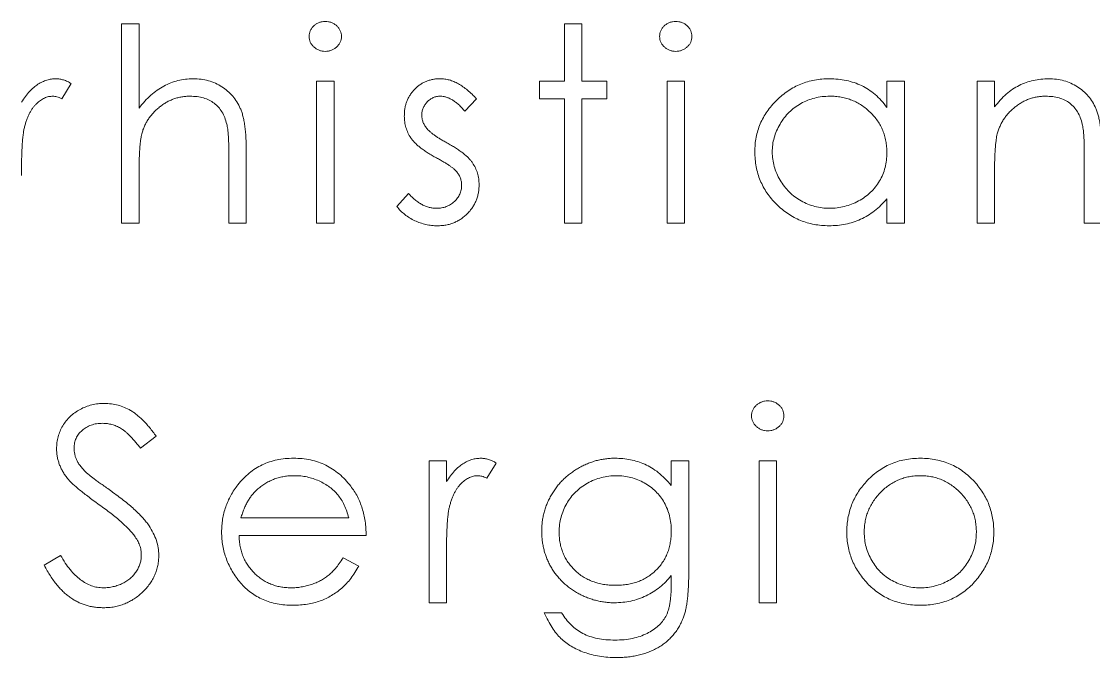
# Model space of a CAD drawing. Header units: millimetres. Extents: x 0 to 300, y 0 to 315.
# Drawn here: x 14.13 to 33.43, y 123.2 to 134.66 of the extents above; entities that cross this region are included whole.
import ezdxf

# ---------------------------------------------------------------- set-up
doc = ezdxf.new("R2010")
doc.units = ezdxf.units.MM

msp = doc.modelspace()

# ---------------------------------------------------------------- linework, layer by layer
at = {"color": 18, "linetype": 'Continuous', "lineweight": 15, "true_color": 0x000000}
for p, q in [((15.938, 134.613), (16.252, 134.613)), ((15.938, 131.023), (15.938, 134.613)), ((16.252, 134.613), (16.252, 133.098)), ((23.907, 134.613), (24.221, 134.613)), ((23.907, 133.581), (23.907, 134.613)), ((24.221, 134.613), (24.221, 133.581)), ((19.447, 133.581), (19.761, 133.581)), ((19.447, 131.023), (19.447, 133.581)), ((19.761, 133.581), (19.761, 131.023)), ((23.458, 133.267), (23.458, 133.581)), ((23.458, 133.581), (23.907, 133.581)), ((24.221, 133.581), (24.67, 133.581)), ((24.67, 133.581), (24.67, 133.267)), ((25.756, 133.581), (26.07, 133.581)), ((25.756, 131.023), (25.756, 133.581)), ((26.07, 133.581), (26.07, 131.023)), ((29.713, 133.581), (30.028, 133.581)), ((29.713, 133.108), (29.713, 133.581)), ((30.028, 133.581), (30.028, 131.023)), ((31.338, 133.581), (31.652, 133.581)), ((31.338, 131.023), (31.338, 133.581)), ((31.652, 133.581), (31.652, 133.12)), ((15.031, 133.538), (14.859, 133.266)), ((22.328, 133.262), (22.114, 133.043)), ((23.907, 133.267), (23.458, 133.267)), ((23.907, 131.023), (23.907, 133.267)), ((24.221, 133.267), (24.221, 131.023)), ((24.67, 133.267), (24.221, 133.267)), ((17.867, 131.023), (17.867, 132.226)), ((18.181, 132.329), (18.181, 131.023)), ((33.267, 131.023), (33.267, 132.226)), ((16.252, 131.948), (16.252, 131.023)), ((31.652, 131.948), (31.652, 131.023)), ((20.892, 131.325), (21.1, 131.562)), ((29.713, 131.023), (29.713, 131.466)), ((16.252, 131.023), (15.938, 131.023)), ((18.181, 131.023), (17.867, 131.023)), ((19.761, 131.023), (19.447, 131.023)), ((24.221, 131.023), (23.907, 131.023)), ((26.07, 131.023), (25.756, 131.023)), ((30.028, 131.023), (29.713, 131.023)), ((31.652, 131.023), (31.338, 131.023)), ((33.581, 131.023), (33.267, 131.023)), ((16.562, 127.187), (16.278, 126.972)), ((21.471, 126.748), (21.785, 126.748)), ((21.471, 124.19), (21.471, 126.748)), ((21.785, 126.748), (21.785, 126.371)), ((22.682, 126.705), (22.51, 126.433)), ((25.832, 126.748), (26.146, 126.748)), ((25.832, 126.3), (25.832, 126.748)), ((26.146, 126.748), (26.146, 124.718)), ((27.412, 126.748), (27.726, 126.748)), ((27.412, 124.19), (27.412, 126.748)), ((27.726, 126.748), (27.726, 124.19)), ((18.084, 125.716), (20.026, 125.716)), ((20.34, 125.401), (18.051, 125.401)), ((14.542, 124.865), (14.838, 125.043)), ((19.926, 124.998), (20.205, 124.851)), ((21.785, 125.05), (21.785, 124.19)), ((25.832, 124.548), (25.832, 124.68)), ((21.785, 124.19), (21.471, 124.19)), ((27.726, 124.19), (27.412, 124.19)), ((23.544, 124.01), (23.858, 124.01))]:
    msp.add_line(p, q, dxfattribs=at)
for points, knots in [([(19.312, 134.387), (19.313, 134.405), (19.315, 134.441), (19.332, 134.492), (19.359, 134.539), (19.397, 134.58), (19.441, 134.614), (19.491, 134.64), (19.546, 134.655), (19.583, 134.657), (19.602, 134.658)], [0, 0, 0, 0, 0.1232899, 0.2421491, 0.3634375, 0.4897454, 0.6181148, 0.7448938, 0.8689323, 1, 1, 1, 1]), ([(19.602, 134.658), (19.622, 134.657), (19.66, 134.655), (19.715, 134.64), (19.766, 134.614), (19.81, 134.58), (19.848, 134.539), (19.875, 134.492), (19.892, 134.441), (19.894, 134.405), (19.896, 134.387)], [0, 0, 0, 0, 0.131899, 0.258284, 0.384341, 0.51198, 0.638632, 0.75923, 0.877412, 1, 1, 1, 1]), ([(25.621, 134.387), (25.622, 134.405), (25.624, 134.441), (25.641, 134.492), (25.668, 134.539), (25.706, 134.58), (25.75, 134.614), (25.8, 134.64), (25.855, 134.655), (25.892, 134.657), (25.911, 134.658)], [0, 0, 0, 0, 0.1232899, 0.2421491, 0.3634375, 0.4897454, 0.6181148, 0.7448938, 0.8689323, 1, 1, 1, 1]), ([(25.911, 134.658), (25.931, 134.657), (25.969, 134.655), (26.024, 134.64), (26.075, 134.614), (26.119, 134.58), (26.157, 134.539), (26.184, 134.492), (26.201, 134.441), (26.203, 134.405), (26.204, 134.387)], [0, 0, 0, 0, 0.131899, 0.258284, 0.384341, 0.51198, 0.638632, 0.75923, 0.877412, 1, 1, 1, 1]), ([(19.602, 134.119), (19.583, 134.12), (19.546, 134.122), (19.491, 134.138), (19.441, 134.163), (19.397, 134.197), (19.36, 134.238), (19.332, 134.284), (19.315, 134.335), (19.313, 134.37), (19.312, 134.387)], [0, 0, 0, 0, 0.131867, 0.256661, 0.384213, 0.513365, 0.640443, 0.761085, 0.879146, 1, 1, 1, 1]), ([(19.896, 134.387), (19.894, 134.37), (19.892, 134.335), (19.875, 134.285), (19.848, 134.238), (19.81, 134.197), (19.766, 134.163), (19.715, 134.137), (19.66, 134.122), (19.622, 134.12), (19.602, 134.119)], [0, 0, 0, 0, 0.120162, 0.237546, 0.357497, 0.484917, 0.613329, 0.74015, 0.867301, 1, 1, 1, 1]), ([(25.911, 134.119), (25.892, 134.12), (25.855, 134.122), (25.8, 134.138), (25.75, 134.163), (25.706, 134.197), (25.669, 134.238), (25.641, 134.284), (25.624, 134.335), (25.622, 134.37), (25.621, 134.387)], [0, 0, 0, 0, 0.131867, 0.256661, 0.384213, 0.513365, 0.640443, 0.761085, 0.879146, 1, 1, 1, 1]), ([(26.204, 134.387), (26.203, 134.37), (26.201, 134.335), (26.184, 134.285), (26.157, 134.238), (26.119, 134.197), (26.075, 134.163), (26.024, 134.137), (25.969, 134.122), (25.931, 134.12), (25.911, 134.119)], [0, 0, 0, 0, 0.120162, 0.237546, 0.357497, 0.484917, 0.613329, 0.74015, 0.867301, 1, 1, 1, 1]), ([(14.134, 133.204), (14.157, 133.24), (14.202, 133.307), (14.275, 133.395), (14.351, 133.469), (14.428, 133.527), (14.509, 133.571), (14.59, 133.603), (14.674, 133.622), (14.73, 133.625), (14.758, 133.626)], [0, 0, 0, 0, 0.160059, 0.306112, 0.438367, 0.560541, 0.675317, 0.786114, 0.892842, 1, 1, 1, 1]), ([(14.758, 133.626), (14.78, 133.625), (14.825, 133.622), (14.893, 133.605), (14.963, 133.578), (15.008, 133.552), (15.031, 133.538)], [0, 0, 0, 0, 0.225278, 0.463523, 0.720324, 1, 1, 1, 1]), ([(16.252, 133.098), (16.286, 133.14), (16.351, 133.222), (16.462, 133.329), (16.575, 133.422), (16.696, 133.496), (16.821, 133.554), (16.951, 133.596), (17.086, 133.621), (17.178, 133.624), (17.225, 133.626)], [0, 0, 0, 0, 0.140724, 0.273996, 0.400684, 0.522555, 0.641534, 0.759969, 0.878405, 1, 1, 1, 1]), ([(17.225, 133.626), (17.272, 133.624), (17.365, 133.621), (17.5, 133.594), (17.626, 133.548), (17.743, 133.484), (17.847, 133.406), (17.94, 133.315), (18.016, 133.21), (18.068, 133.112), (18.101, 133.026), (18.122, 132.952), (18.141, 132.869), (18.156, 132.778), (18.167, 132.678), (18.175, 132.569), (18.181, 132.452), (18.181, 132.371), (18.181, 132.329)], [0, 0, 0, 0, 0.077229, 0.151155, 0.223454, 0.295497, 0.36692, 0.436794, 0.506696, 0.577864, 0.615912, 0.658048, 0.703776, 0.75408, 0.808979, 0.867913, 0.931702, 1, 1, 1, 1]), ([(21.026, 132.955), (21.027, 132.979), (21.028, 133.025), (21.036, 133.093), (21.051, 133.157), (21.07, 133.219), (21.097, 133.278), (21.129, 133.334), (21.166, 133.386), (21.209, 133.435), (21.256, 133.48), (21.307, 133.519), (21.36, 133.552), (21.417, 133.579), (21.476, 133.6), (21.539, 133.615), (21.605, 133.625), (21.65, 133.625), (21.673, 133.626)], [0, 0, 0, 0, 0.067978, 0.133044, 0.196507, 0.258613, 0.319728, 0.380873, 0.442636, 0.505079, 0.567881, 0.628814, 0.68891, 0.748765, 0.809386, 0.870884, 0.934037, 1, 1, 1, 1]), ([(21.673, 133.626), (21.7, 133.625), (21.755, 133.623), (21.837, 133.605), (21.919, 133.576), (22.002, 133.535), (22.084, 133.483), (22.166, 133.42), (22.249, 133.347), (22.301, 133.291), (22.328, 133.262)], [0, 0, 0, 0, 0.105714, 0.213412, 0.326127, 0.444452, 0.569061, 0.702712, 0.846318, 1, 1, 1, 1]), ([(27.335, 132.309), (27.337, 132.354), (27.339, 132.442), (27.357, 132.571), (27.388, 132.695), (27.432, 132.815), (27.488, 132.929), (27.556, 133.038), (27.636, 133.143), (27.728, 133.241), (27.828, 133.331), (27.935, 133.409), (28.046, 133.477), (28.163, 133.531), (28.285, 133.574), (28.412, 133.604), (28.544, 133.622), (28.633, 133.625), (28.679, 133.626)], [0, 0, 0, 0, 0.0637745, 0.1260788, 0.1869041, 0.2475739, 0.3080034, 0.3691319, 0.4320332, 0.4967908, 0.5616108, 0.6249139, 0.6867263, 0.7480788, 0.8095823, 0.8716307, 0.9348858, 1, 1, 1, 1]), ([(28.679, 133.626), (28.731, 133.624), (28.833, 133.622), (28.983, 133.598), (29.125, 133.558), (29.259, 133.505), (29.386, 133.433), (29.505, 133.343), (29.616, 133.234), (29.68, 133.151), (29.713, 133.108)], [0, 0, 0, 0, 0.1298621, 0.2546535, 0.3760146, 0.4952553, 0.6147977, 0.7381056, 0.8651963, 1, 1, 1, 1]), ([(31.652, 133.12), (31.685, 133.161), (31.751, 133.243), (31.859, 133.349), (31.973, 133.437), (32.093, 133.507), (32.219, 133.56), (32.35, 133.598), (32.486, 133.621), (32.578, 133.624), (32.625, 133.626)], [0, 0, 0, 0, 0.140976, 0.273569, 0.398988, 0.51993, 0.63811, 0.756589, 0.87686, 1, 1, 1, 1]), ([(32.625, 133.626), (32.672, 133.624), (32.765, 133.621), (32.9, 133.594), (33.026, 133.548), (33.143, 133.484), (33.248, 133.406), (33.34, 133.314), (33.416, 133.209), (33.468, 133.111), (33.501, 133.024), (33.522, 132.95), (33.541, 132.867), (33.556, 132.776), (33.567, 132.677), (33.575, 132.568), (33.581, 132.452), (33.581, 132.371), (33.581, 132.329)], [0, 0, 0, 0, 0.07724, 0.151178, 0.223488, 0.295543, 0.366976, 0.437131, 0.507044, 0.57856, 0.616614, 0.658756, 0.704491, 0.754803, 0.809332, 0.868274, 0.932073, 1, 1, 1, 1]), ([(14.698, 133.312), (14.673, 133.31), (14.622, 133.307), (14.546, 133.28), (14.473, 133.236), (14.415, 133.188), (14.37, 133.141), (14.338, 133.101), (14.308, 133.055), (14.28, 133.005), (14.254, 132.951), (14.23, 132.891), (14.209, 132.828), (14.196, 132.783), (14.19, 132.761)], [0, 0, 0, 0, 0.0938065, 0.1913381, 0.2951906, 0.4103123, 0.4719303, 0.5364252, 0.6031187, 0.6741177, 0.749332, 0.8282834, 0.9120398, 1, 1, 1, 1]), ([(14.859, 133.266), (14.844, 133.273), (14.815, 133.286), (14.773, 133.301), (14.735, 133.31), (14.71, 133.311), (14.698, 133.312)], [0, 0, 0, 0, 0.2951388, 0.5602299, 0.7949834, 1, 1, 1, 1]), ([(17.17, 133.312), (17.144, 133.311), (17.094, 133.31), (17.02, 133.301), (16.948, 133.285), (16.878, 133.265), (16.811, 133.236), (16.744, 133.203), (16.681, 133.163), (16.619, 133.118), (16.562, 133.068), (16.509, 133.015), (16.461, 132.958), (16.418, 132.9), (16.381, 132.837), (16.348, 132.773), (16.321, 132.705), (16.307, 132.658), (16.3, 132.634)], [0, 0, 0, 0, 0.06402, 0.126694, 0.189084, 0.250363, 0.312516, 0.374243, 0.43785, 0.502657, 0.567745, 0.630576, 0.692772, 0.754268, 0.815121, 0.876051, 0.937982, 1, 1, 1, 1]), ([(17.831, 132.808), (17.819, 132.848), (17.797, 132.924), (17.746, 133.028), (17.683, 133.116), (17.605, 133.188), (17.514, 133.245), (17.41, 133.284), (17.294, 133.308), (17.212, 133.31), (17.17, 133.312)], [0, 0, 0, 0, 0.136257, 0.261954, 0.379638, 0.494379, 0.609866, 0.729887, 0.859213, 1, 1, 1, 1]), ([(21.673, 133.312), (21.651, 133.311), (21.607, 133.309), (21.545, 133.287), (21.487, 133.255), (21.436, 133.209), (21.394, 133.156), (21.363, 133.097), (21.344, 133.034), (21.342, 132.99), (21.34, 132.967)], [0, 0, 0, 0, 0.1249585, 0.2459006, 0.369166, 0.4985108, 0.6285039, 0.7510283, 0.8737242, 1, 1, 1, 1]), ([(22.114, 133.043), (22.096, 133.064), (22.061, 133.105), (22.004, 133.16), (21.948, 133.206), (21.893, 133.245), (21.838, 133.274), (21.783, 133.296), (21.728, 133.309), (21.691, 133.311), (21.673, 133.312)], [0, 0, 0, 0, 0.158223, 0.305036, 0.441309, 0.565963, 0.683525, 0.793334, 0.898518, 1, 1, 1, 1]), ([(28.683, 133.312), (28.637, 133.31), (28.546, 133.307), (28.413, 133.282), (28.286, 133.24), (28.165, 133.183), (28.052, 133.111), (27.952, 133.023), (27.862, 132.924), (27.787, 132.811), (27.725, 132.691), (27.682, 132.566), (27.654, 132.437), (27.651, 132.349), (27.649, 132.306)], [0, 0, 0, 0, 0.085921, 0.169593, 0.252476, 0.336244, 0.419505, 0.502036, 0.584775, 0.669846, 0.754185, 0.836658, 0.91801, 1, 1, 1, 1]), ([(29.713, 132.297), (29.713, 132.332), (29.711, 132.401), (29.696, 132.504), (29.673, 132.601), (29.641, 132.695), (29.598, 132.783), (29.547, 132.868), (29.486, 132.948), (29.417, 133.022), (29.34, 133.089), (29.26, 133.15), (29.174, 133.199), (29.084, 133.24), (28.99, 133.273), (28.891, 133.295), (28.788, 133.31), (28.718, 133.311), (28.683, 133.312)], [0, 0, 0, 0, 0.0656338, 0.1291881, 0.1912187, 0.2519128, 0.3125075, 0.3734944, 0.4351516, 0.4987415, 0.5620952, 0.6241866, 0.6854757, 0.7460968, 0.8076116, 0.8699666, 0.933951, 1, 1, 1, 1]), ([(32.57, 133.312), (32.545, 133.311), (32.495, 133.31), (32.421, 133.301), (32.349, 133.285), (32.279, 133.265), (32.211, 133.236), (32.144, 133.203), (32.081, 133.163), (32.019, 133.118), (31.962, 133.068), (31.909, 133.015), (31.861, 132.958), (31.818, 132.9), (31.781, 132.837), (31.748, 132.773), (31.721, 132.705), (31.707, 132.658), (31.7, 132.634)], [0, 0, 0, 0, 0.063986, 0.126627, 0.188984, 0.25023, 0.312351, 0.374574, 0.438148, 0.50292, 0.567974, 0.630771, 0.692935, 0.754398, 0.815218, 0.876117, 0.938015, 1, 1, 1, 1]), ([(33.23, 132.808), (33.22, 132.848), (33.199, 132.924), (33.149, 133.028), (33.085, 133.116), (33.007, 133.189), (32.916, 133.245), (32.811, 133.284), (32.695, 133.308), (32.613, 133.31), (32.57, 133.312)], [0, 0, 0, 0, 0.13552, 0.260833, 0.378476, 0.493178, 0.609281, 0.729981, 0.859261, 1, 1, 1, 1]), ([(17.867, 132.226), (17.867, 132.261), (17.867, 132.328), (17.866, 132.423), (17.863, 132.51), (17.859, 132.587), (17.854, 132.655), (17.848, 132.715), (17.84, 132.765), (17.834, 132.795), (17.831, 132.808)], [0, 0, 0, 0, 0.178867, 0.342141, 0.489871, 0.623312, 0.740056, 0.841468, 0.928901, 1, 1, 1, 1]), ([(21.143, 132.561), (21.125, 132.59), (21.089, 132.648), (21.054, 132.746), (21.03, 132.848), (21.027, 132.919), (21.026, 132.955)], [0, 0, 0, 0, 0.246252, 0.492591, 0.74057, 1, 1, 1, 1]), ([(21.34, 132.967), (21.341, 132.947), (21.344, 132.907), (21.361, 132.847), (21.388, 132.789), (21.414, 132.754), (21.427, 132.735)], [0, 0, 0, 0, 0.24004, 0.479403, 0.731757, 1, 1, 1, 1]), ([(33.267, 132.226), (33.267, 132.261), (33.267, 132.328), (33.266, 132.423), (33.263, 132.51), (33.259, 132.587), (33.253, 132.655), (33.247, 132.715), (33.24, 132.765), (33.233, 132.795), (33.23, 132.808)], [0, 0, 0, 0, 0.17885, 0.34211, 0.489826, 0.623254, 0.74008, 0.841483, 0.928908, 1, 1, 1, 1]), ([(14.19, 132.761), (14.185, 132.74), (14.175, 132.695), (14.165, 132.62), (14.155, 132.531), (14.147, 132.428), (14.141, 132.312), (14.137, 132.181), (14.134, 132.037), (14.134, 131.936), (14.134, 131.883)], [0, 0, 0, 0, 0.070855, 0.156938, 0.2586, 0.375891, 0.508166, 0.656238, 0.820177, 1, 1, 1, 1]), ([(16.3, 132.634), (16.296, 132.617), (16.288, 132.58), (16.278, 132.519), (16.27, 132.448), (16.263, 132.367), (16.259, 132.276), (16.254, 132.176), (16.252, 132.065), (16.252, 131.988), (16.252, 131.948)], [0, 0, 0, 0, 0.075999, 0.165611, 0.269045, 0.387448, 0.518827, 0.665394, 0.825083, 1, 1, 1, 1]), ([(21.427, 132.735), (21.435, 132.726), (21.452, 132.705), (21.484, 132.676), (21.52, 132.644), (21.563, 132.612), (21.612, 132.578), (21.667, 132.544), (21.727, 132.507), (21.77, 132.484), (21.793, 132.472)], [0, 0, 0, 0, 0.0834251, 0.1775598, 0.2839824, 0.4022167, 0.5335685, 0.676121, 0.8316494, 1, 1, 1, 1]), ([(31.7, 132.634), (31.696, 132.617), (31.688, 132.58), (31.679, 132.518), (31.67, 132.447), (31.663, 132.366), (31.659, 132.275), (31.654, 132.175), (31.652, 132.065), (31.652, 131.988), (31.652, 131.948)], [0, 0, 0, 0, 0.076995, 0.167615, 0.271052, 0.38946, 0.520843, 0.666399, 0.826094, 1, 1, 1, 1]), ([(21.584, 132.212), (21.558, 132.226), (21.508, 132.254), (21.436, 132.298), (21.372, 132.343), (21.313, 132.386), (21.26, 132.429), (21.215, 132.473), (21.176, 132.516), (21.154, 132.546), (21.143, 132.561)], [0, 0, 0, 0, 0.157762, 0.30595, 0.443775, 0.572824, 0.692154, 0.802296, 0.905564, 1, 1, 1, 1]), ([(21.793, 132.472), (21.82, 132.457), (21.872, 132.427), (21.947, 132.381), (22.015, 132.336), (22.076, 132.291), (22.13, 132.246), (22.178, 132.202), (22.219, 132.158), (22.242, 132.128), (22.253, 132.113)], [0, 0, 0, 0, 0.158989, 0.307115, 0.446213, 0.574876, 0.694152, 0.804581, 0.906593, 1, 1, 1, 1]), ([(21.972, 131.948), (21.964, 131.957), (21.947, 131.977), (21.915, 132.005), (21.876, 132.036), (21.831, 132.068), (21.779, 132.102), (21.72, 132.136), (21.655, 132.174), (21.609, 132.199), (21.584, 132.212)], [0, 0, 0, 0, 0.076875, 0.167462, 0.27227, 0.389551, 0.520801, 0.666263, 0.825545, 1, 1, 1, 1]), ([(28.669, 130.978), (28.624, 130.98), (28.535, 130.982), (28.404, 131.001), (28.277, 131.031), (28.156, 131.073), (28.04, 131.128), (27.929, 131.195), (27.824, 131.274), (27.724, 131.365), (27.633, 131.463), (27.553, 131.568), (27.486, 131.679), (27.431, 131.795), (27.388, 131.916), (27.358, 132.043), (27.339, 132.174), (27.336, 132.264), (27.335, 132.309)], [0, 0, 0, 0, 0.06462, 0.127433, 0.189004, 0.24993, 0.310668, 0.372329, 0.434939, 0.499576, 0.564191, 0.626735, 0.688109, 0.749294, 0.810331, 0.871901, 0.935046, 1, 1, 1, 1]), ([(27.649, 132.306), (27.651, 132.262), (27.655, 132.175), (27.682, 132.046), (27.727, 131.92), (27.788, 131.799), (27.865, 131.687), (27.953, 131.585), (28.055, 131.497), (28.168, 131.424), (28.289, 131.365), (28.416, 131.324), (28.546, 131.297), (28.635, 131.294), (28.68, 131.293)], [0, 0, 0, 0, 0.081589, 0.162859, 0.245484, 0.330807, 0.416493, 0.499893, 0.583048, 0.667158, 0.751312, 0.833785, 0.916256, 1, 1, 1, 1]), ([(28.68, 131.293), (28.725, 131.294), (28.816, 131.297), (28.949, 131.323), (29.079, 131.365), (29.203, 131.422), (29.318, 131.494), (29.421, 131.578), (29.509, 131.676), (29.583, 131.783), (29.641, 131.901), (29.684, 132.026), (29.709, 132.159), (29.712, 132.25), (29.713, 132.297)], [0, 0, 0, 0, 0.084802, 0.168664, 0.252552, 0.33824, 0.423103, 0.505556, 0.586176, 0.667136, 0.748499, 0.830452, 0.913456, 1, 1, 1, 1]), ([(22.253, 132.113), (22.271, 132.083), (22.308, 132.024), (22.346, 131.927), (22.368, 131.824), (22.371, 131.753), (22.372, 131.717)], [0, 0, 0, 0, 0.248839, 0.495235, 0.743336, 1, 1, 1, 1]), ([(22.058, 131.704), (22.057, 131.726), (22.055, 131.77), (22.038, 131.834), (22.012, 131.895), (21.985, 131.93), (21.972, 131.948)], [0, 0, 0, 0, 0.253475, 0.500453, 0.745578, 1, 1, 1, 1]), ([(21.607, 131.293), (21.637, 131.294), (21.696, 131.297), (21.781, 131.321), (21.86, 131.359), (21.928, 131.413), (21.985, 131.476), (22.027, 131.547), (22.054, 131.624), (22.057, 131.677), (22.058, 131.704)], [0, 0, 0, 0, 0.134042, 0.261896, 0.387836, 0.517686, 0.644509, 0.764718, 0.880291, 1, 1, 1, 1]), ([(22.372, 131.717), (22.372, 131.692), (22.37, 131.642), (22.36, 131.569), (22.343, 131.499), (22.32, 131.431), (22.289, 131.367), (22.253, 131.305), (22.209, 131.247), (22.159, 131.192), (22.104, 131.142), (22.045, 131.098), (21.983, 131.061), (21.918, 131.031), (21.849, 131.007), (21.776, 130.99), (21.701, 130.981), (21.649, 130.979), (21.623, 130.978)], [0, 0, 0, 0, 0.0645481, 0.1271991, 0.1885973, 0.2486395, 0.3095247, 0.370037, 0.4318892, 0.4957043, 0.5595193, 0.6213716, 0.6823971, 0.7435685, 0.8054985, 0.8686397, 0.9330662, 1, 1, 1, 1]), ([(21.1, 131.562), (21.12, 131.54), (21.158, 131.499), (21.219, 131.444), (21.282, 131.398), (21.345, 131.359), (21.409, 131.329), (21.474, 131.308), (21.54, 131.295), (21.585, 131.293), (21.607, 131.293)], [0, 0, 0, 0, 0.147476, 0.285904, 0.417172, 0.540501, 0.659238, 0.775006, 0.887229, 1, 1, 1, 1]), ([(29.713, 131.466), (29.678, 131.426), (29.609, 131.348), (29.493, 131.245), (29.371, 131.161), (29.242, 131.093), (29.107, 131.042), (28.967, 131.005), (28.82, 130.982), (28.72, 130.98), (28.669, 130.978)], [0, 0, 0, 0, 0.1342984, 0.262085, 0.3862699, 0.5071646, 0.6273002, 0.7481449, 0.8723702, 1, 1, 1, 1]), ([(21.623, 130.978), (21.588, 130.979), (21.517, 130.981), (21.413, 131), (21.312, 131.029), (21.214, 131.068), (21.12, 131.119), (21.035, 131.179), (20.958, 131.247), (20.914, 131.299), (20.892, 131.325)], [0, 0, 0, 0, 0.1267425, 0.251724, 0.3772187, 0.5046935, 0.6314582, 0.7554011, 0.8777005, 1, 1, 1, 1]), ([(14.767, 126.963), (14.768, 127), (14.771, 127.073), (14.792, 127.18), (14.827, 127.282), (14.875, 127.379), (14.937, 127.467), (15.009, 127.547), (15.095, 127.615), (15.189, 127.674), (15.292, 127.721), (15.4, 127.756), (15.514, 127.775), (15.59, 127.778), (15.629, 127.78)], [0, 0, 0, 0, 0.083785, 0.16578, 0.24628, 0.327461, 0.408797, 0.489715, 0.571376, 0.655523, 0.741019, 0.826547, 0.911989, 1, 1, 1, 1]), ([(15.629, 127.78), (15.67, 127.778), (15.752, 127.775), (15.873, 127.751), (15.989, 127.71), (16.083, 127.664), (16.156, 127.618), (16.211, 127.576), (16.268, 127.527), (16.326, 127.473), (16.384, 127.411), (16.443, 127.342), (16.503, 127.268), (16.542, 127.215), (16.562, 127.187)], [0, 0, 0, 0, 0.107233, 0.213252, 0.31883, 0.426794, 0.483646, 0.543604, 0.608308, 0.677127, 0.750686, 0.828713, 0.91219, 1, 1, 1, 1]), ([(27.277, 127.554), (27.278, 127.572), (27.28, 127.608), (27.297, 127.659), (27.324, 127.706), (27.362, 127.747), (27.406, 127.781), (27.456, 127.806), (27.51, 127.822), (27.548, 127.824), (27.567, 127.825)], [0, 0, 0, 0, 0.12329, 0.242149, 0.363437, 0.489745, 0.618115, 0.744894, 0.868932, 1, 1, 1, 1]), ([(27.567, 127.825), (27.587, 127.824), (27.625, 127.822), (27.68, 127.807), (27.73, 127.781), (27.775, 127.747), (27.813, 127.706), (27.84, 127.659), (27.857, 127.608), (27.859, 127.572), (27.86, 127.554)], [0, 0, 0, 0, 0.131899, 0.258284, 0.384341, 0.51198, 0.638632, 0.75923, 0.877412, 1, 1, 1, 1]), ([(15.594, 127.421), (15.558, 127.42), (15.488, 127.417), (15.389, 127.392), (15.3, 127.351), (15.223, 127.295), (15.16, 127.228), (15.114, 127.152), (15.086, 127.067), (15.082, 127.008), (15.081, 126.978)], [0, 0, 0, 0, 0.143073, 0.275903, 0.402371, 0.528414, 0.650356, 0.765895, 0.880774, 1, 1, 1, 1]), ([(16.278, 126.972), (16.26, 126.994), (16.227, 127.037), (16.177, 127.096), (16.13, 127.151), (16.083, 127.198), (16.04, 127.241), (15.998, 127.277), (15.958, 127.308), (15.907, 127.341), (15.843, 127.373), (15.763, 127.401), (15.68, 127.417), (15.623, 127.42), (15.594, 127.421)], [0, 0, 0, 0, 0.098469, 0.189629, 0.274184, 0.352183, 0.423199, 0.488551, 0.548473, 0.60144, 0.701198, 0.799592, 0.898545, 1, 1, 1, 1]), ([(27.567, 127.286), (27.548, 127.287), (27.51, 127.289), (27.456, 127.304), (27.406, 127.33), (27.362, 127.364), (27.324, 127.405), (27.297, 127.451), (27.28, 127.501), (27.278, 127.536), (27.277, 127.554)], [0, 0, 0, 0, 0.1318668, 0.2566614, 0.3842132, 0.5133652, 0.6404432, 0.761085, 0.8791455, 1, 1, 1, 1]), ([(27.86, 127.554), (27.859, 127.536), (27.857, 127.501), (27.84, 127.451), (27.813, 127.405), (27.775, 127.364), (27.73, 127.33), (27.68, 127.304), (27.625, 127.289), (27.587, 127.287), (27.567, 127.286)], [0, 0, 0, 0, 0.1201621, 0.2375463, 0.3574971, 0.4849171, 0.6133293, 0.7401504, 0.8673013, 1, 1, 1, 1]), ([(14.962, 126.43), (14.947, 126.451), (14.916, 126.491), (14.876, 126.554), (14.842, 126.619), (14.815, 126.686), (14.793, 126.753), (14.778, 126.822), (14.768, 126.892), (14.767, 126.939), (14.767, 126.963)], [0, 0, 0, 0, 0.133507, 0.262559, 0.388264, 0.512667, 0.633722, 0.755394, 0.877553, 1, 1, 1, 1]), ([(15.081, 126.978), (15.081, 126.959), (15.082, 126.921), (15.093, 126.866), (15.107, 126.811), (15.129, 126.756), (15.16, 126.7), (15.201, 126.643), (15.252, 126.584), (15.291, 126.546), (15.311, 126.525)], [0, 0, 0, 0, 0.107285, 0.214746, 0.322939, 0.434116, 0.553412, 0.686073, 0.834256, 1, 1, 1, 1]), ([(18.032, 126.316), (18.063, 126.354), (18.126, 126.428), (18.231, 126.526), (18.346, 126.608), (18.467, 126.676), (18.598, 126.728), (18.735, 126.766), (18.881, 126.788), (18.98, 126.791), (19.031, 126.793)], [0, 0, 0, 0, 0.128835, 0.253589, 0.374643, 0.49534, 0.616325, 0.739759, 0.866842, 1, 1, 1, 1]), ([(19.031, 126.793), (19.084, 126.791), (19.187, 126.789), (19.337, 126.764), (19.479, 126.725), (19.613, 126.67), (19.738, 126.599), (19.855, 126.51), (19.965, 126.408), (20.029, 126.329), (20.061, 126.289)], [0, 0, 0, 0, 0.13204, 0.259033, 0.38188, 0.502258, 0.622752, 0.744743, 0.870109, 1, 1, 1, 1]), ([(21.785, 126.371), (21.808, 126.406), (21.852, 126.473), (21.926, 126.562), (22.001, 126.635), (22.079, 126.694), (22.159, 126.738), (22.241, 126.77), (22.324, 126.789), (22.38, 126.791), (22.409, 126.793)], [0, 0, 0, 0, 0.160059, 0.306112, 0.438367, 0.560541, 0.675317, 0.786114, 0.892842, 1, 1, 1, 1]), ([(22.409, 126.793), (22.43, 126.791), (22.475, 126.789), (22.543, 126.772), (22.613, 126.744), (22.659, 126.718), (22.682, 126.705)], [0, 0, 0, 0, 0.2252775, 0.4635232, 0.7203236, 1, 1, 1, 1]), ([(23.499, 125.477), (23.499, 125.506), (23.5, 125.564), (23.509, 125.65), (23.522, 125.735), (23.542, 125.817), (23.567, 125.899), (23.597, 125.979), (23.633, 126.057), (23.674, 126.134), (23.72, 126.208), (23.77, 126.278), (23.826, 126.344), (23.884, 126.407), (23.948, 126.465), (24.015, 126.519), (24.087, 126.57), (24.162, 126.616), (24.24, 126.657), (24.32, 126.694), (24.401, 126.724), (24.482, 126.75), (24.565, 126.768), (24.649, 126.782), (24.734, 126.791), (24.791, 126.792), (24.82, 126.793)], [0, 0, 0, 0, 0.042034, 0.083905, 0.125069, 0.166158, 0.20721, 0.248491, 0.289878, 0.33217, 0.374476, 0.416225, 0.45761, 0.499073, 0.540553, 0.582249, 0.62455, 0.667433, 0.710323, 0.752467, 0.794065, 0.835216, 0.876228, 0.917446, 0.958643, 1, 1, 1, 1]), ([(24.82, 126.793), (24.867, 126.791), (24.96, 126.788), (25.096, 126.767), (25.228, 126.734), (25.356, 126.686), (25.481, 126.62), (25.603, 126.534), (25.721, 126.426), (25.794, 126.343), (25.832, 126.3)], [0, 0, 0, 0, 0.120911, 0.238762, 0.354755, 0.470359, 0.589144, 0.716329, 0.852445, 1, 1, 1, 1]), ([(29.342, 126.369), (29.374, 126.403), (29.438, 126.47), (29.545, 126.555), (29.658, 126.629), (29.777, 126.689), (29.903, 126.736), (30.035, 126.768), (30.174, 126.789), (30.268, 126.791), (30.316, 126.793)], [0, 0, 0, 0, 0.128498, 0.252713, 0.374819, 0.496436, 0.617911, 0.741288, 0.8687, 1, 1, 1, 1]), ([(30.316, 126.793), (30.364, 126.791), (30.458, 126.789), (30.596, 126.768), (30.728, 126.735), (30.853, 126.69), (30.972, 126.629), (31.085, 126.557), (31.191, 126.471), (31.255, 126.405), (31.288, 126.371)], [0, 0, 0, 0, 0.1317514, 0.2583324, 0.382134, 0.5038044, 0.624693, 0.7468706, 0.8715135, 1, 1, 1, 1]), ([(15.536, 125.954), (15.499, 125.98), (15.429, 126.03), (15.33, 126.105), (15.242, 126.173), (15.165, 126.235), (15.098, 126.292), (15.042, 126.342), (14.998, 126.387), (14.973, 126.417), (14.962, 126.43)], [0, 0, 0, 0, 0.181535, 0.347082, 0.495568, 0.628357, 0.74552, 0.845831, 0.930782, 1, 1, 1, 1]), ([(15.311, 126.525), (15.319, 126.519), (15.337, 126.502), (15.371, 126.476), (15.415, 126.443), (15.468, 126.402), (15.532, 126.355), (15.606, 126.302), (15.691, 126.242), (15.75, 126.199), (15.782, 126.177)], [0, 0, 0, 0, 0.052594, 0.124952, 0.218094, 0.333502, 0.468789, 0.624938, 0.801683, 1, 1, 1, 1]), ([(19.048, 126.478), (19.016, 126.478), (18.954, 126.477), (18.863, 126.465), (18.775, 126.446), (18.691, 126.42), (18.61, 126.386), (18.532, 126.345), (18.458, 126.295), (18.412, 126.258), (18.389, 126.239)], [0, 0, 0, 0, 0.131092, 0.259141, 0.384162, 0.505992, 0.629098, 0.750669, 0.874039, 1, 1, 1, 1]), ([(20.026, 125.716), (20.014, 125.757), (19.992, 125.837), (19.946, 125.948), (19.894, 126.047), (19.832, 126.133), (19.762, 126.209), (19.682, 126.275), (19.591, 126.335), (19.491, 126.385), (19.386, 126.427), (19.275, 126.456), (19.162, 126.476), (19.086, 126.477), (19.048, 126.478)], [0, 0, 0, 0, 0.09624, 0.185231, 0.267501, 0.3444, 0.419595, 0.496891, 0.576638, 0.660268, 0.745387, 0.83004, 0.914474, 1, 1, 1, 1]), ([(22.349, 126.478), (22.324, 126.477), (22.272, 126.473), (22.197, 126.446), (22.124, 126.403), (22.065, 126.355), (22.02, 126.308), (21.988, 126.267), (21.959, 126.222), (21.931, 126.172), (21.905, 126.117), (21.881, 126.058), (21.859, 125.994), (21.847, 125.95), (21.841, 125.927)], [0, 0, 0, 0, 0.093807, 0.191338, 0.295191, 0.410312, 0.47193, 0.536425, 0.603119, 0.674118, 0.749332, 0.828283, 0.91204, 1, 1, 1, 1]), ([(22.51, 126.433), (22.494, 126.44), (22.466, 126.452), (22.424, 126.468), (22.385, 126.476), (22.361, 126.478), (22.349, 126.478)], [0, 0, 0, 0, 0.295139, 0.56023, 0.794983, 1, 1, 1, 1]), ([(24.845, 126.478), (24.799, 126.477), (24.708, 126.474), (24.575, 126.447), (24.446, 126.406), (24.324, 126.347), (24.211, 126.275), (24.109, 126.187), (24.021, 126.088), (23.946, 125.976), (23.887, 125.856), (23.845, 125.73), (23.817, 125.599), (23.814, 125.51), (23.813, 125.465)], [0, 0, 0, 0, 0.0855189, 0.1693093, 0.2522179, 0.3367565, 0.4205955, 0.5027411, 0.5848036, 0.6682685, 0.7518231, 0.8336286, 0.9162198, 1, 1, 1, 1]), ([(25.832, 125.483), (25.831, 125.529), (25.828, 125.621), (25.803, 125.753), (25.764, 125.878), (25.708, 125.994), (25.638, 126.101), (25.553, 126.197), (25.456, 126.281), (25.347, 126.35), (25.229, 126.407), (25.105, 126.449), (24.976, 126.473), (24.889, 126.477), (24.845, 126.478)], [0, 0, 0, 0, 0.089243, 0.174349, 0.257613, 0.339527, 0.420997, 0.501579, 0.582542, 0.666133, 0.750049, 0.832743, 0.915647, 1, 1, 1, 1]), ([(30.315, 126.478), (30.281, 126.477), (30.214, 126.476), (30.115, 126.461), (30.02, 126.438), (29.929, 126.406), (29.841, 126.363), (29.757, 126.312), (29.677, 126.251), (29.601, 126.182), (29.532, 126.106), (29.472, 126.025), (29.42, 125.94), (29.378, 125.852), (29.346, 125.759), (29.322, 125.663), (29.308, 125.562), (29.306, 125.494), (29.305, 125.46)], [0, 0, 0, 0, 0.063846, 0.126044, 0.187165, 0.247399, 0.30838, 0.36978, 0.432584, 0.497641, 0.562401, 0.625557, 0.687332, 0.748313, 0.809791, 0.871768, 0.934836, 1, 1, 1, 1]), ([(31.324, 125.46), (31.323, 125.494), (31.322, 125.562), (31.307, 125.663), (31.284, 125.759), (31.252, 125.852), (31.209, 125.941), (31.157, 126.025), (31.097, 126.106), (31.027, 126.181), (30.951, 126.251), (30.871, 126.312), (30.787, 126.363), (30.7, 126.406), (30.608, 126.438), (30.513, 126.461), (30.415, 126.475), (30.348, 126.477), (30.315, 126.478)], [0, 0, 0, 0, 0.065185, 0.128274, 0.19027, 0.251768, 0.312769, 0.374793, 0.43797, 0.503047, 0.568125, 0.63095, 0.692369, 0.752973, 0.813641, 0.874355, 0.936573, 1, 1, 1, 1]), ([(17.737, 125.462), (17.738, 125.501), (17.74, 125.579), (17.754, 125.694), (17.777, 125.806), (17.809, 125.915), (17.851, 126.021), (17.902, 126.123), (17.962, 126.222), (18.008, 126.284), (18.032, 126.316)], [0, 0, 0, 0, 0.128045, 0.253768, 0.377428, 0.500551, 0.623296, 0.746578, 0.872348, 1, 1, 1, 1]), ([(18.389, 126.239), (18.372, 126.224), (18.338, 126.193), (18.293, 126.14), (18.25, 126.084), (18.21, 126.021), (18.174, 125.952), (18.141, 125.878), (18.11, 125.799), (18.093, 125.744), (18.084, 125.716)], [0, 0, 0, 0, 0.1099838, 0.2225805, 0.3384999, 0.4587086, 0.5855353, 0.7175177, 0.8546668, 1, 1, 1, 1]), ([(20.061, 126.289), (20.084, 126.259), (20.128, 126.199), (20.183, 126.101), (20.231, 125.998), (20.269, 125.889), (20.3, 125.775), (20.323, 125.656), (20.336, 125.53), (20.338, 125.445), (20.34, 125.401)], [0, 0, 0, 0, 0.118522, 0.236255, 0.356174, 0.47725, 0.60154, 0.729618, 0.862158, 1, 1, 1, 1]), ([(28.991, 125.462), (28.992, 125.505), (28.994, 125.589), (29.011, 125.714), (29.038, 125.835), (29.077, 125.951), (29.126, 126.063), (29.187, 126.17), (29.258, 126.273), (29.314, 126.337), (29.342, 126.369)], [0, 0, 0, 0, 0.128919, 0.255238, 0.378679, 0.501088, 0.622714, 0.746241, 0.871589, 1, 1, 1, 1]), ([(31.288, 126.371), (31.316, 126.339), (31.371, 126.275), (31.442, 126.172), (31.504, 126.065), (31.553, 125.952), (31.591, 125.836), (31.619, 125.715), (31.635, 125.59), (31.637, 125.505), (31.638, 125.462)], [0, 0, 0, 0, 0.128157, 0.253834, 0.376506, 0.498534, 0.621368, 0.744565, 0.870634, 1, 1, 1, 1]), ([(15.782, 126.177), (15.82, 126.149), (15.893, 126.096), (15.998, 126.015), (16.093, 125.937), (16.178, 125.86), (16.255, 125.787), (16.323, 125.715), (16.381, 125.646), (16.445, 125.558), (16.509, 125.449), (16.565, 125.316), (16.6, 125.182), (16.604, 125.092), (16.606, 125.047)], [0, 0, 0, 0, 0.096972, 0.187773, 0.272396, 0.351321, 0.424335, 0.491909, 0.554233, 0.611268, 0.716348, 0.81454, 0.908495, 1, 1, 1, 1]), ([(16.167, 125.396), (16.151, 125.416), (16.118, 125.458), (16.062, 125.521), (15.995, 125.585), (15.921, 125.654), (15.837, 125.725), (15.746, 125.799), (15.644, 125.876), (15.573, 125.927), (15.536, 125.954)], [0, 0, 0, 0, 0.090279, 0.18953, 0.299198, 0.418926, 0.548376, 0.688136, 0.839084, 1, 1, 1, 1]), ([(21.841, 125.927), (21.836, 125.907), (21.825, 125.862), (21.815, 125.787), (21.805, 125.698), (21.798, 125.595), (21.792, 125.478), (21.788, 125.348), (21.785, 125.203), (21.785, 125.102), (21.785, 125.05)], [0, 0, 0, 0, 0.070855, 0.156938, 0.2586, 0.375891, 0.508166, 0.656238, 0.820177, 1, 1, 1, 1]), ([(19.024, 124.145), (18.975, 124.146), (18.879, 124.148), (18.739, 124.168), (18.608, 124.199), (18.485, 124.243), (18.37, 124.301), (18.263, 124.371), (18.165, 124.453), (18.077, 124.548), (17.997, 124.649), (17.927, 124.755), (17.869, 124.865), (17.821, 124.979), (17.783, 125.094), (17.756, 125.214), (17.741, 125.337), (17.738, 125.42), (17.737, 125.462)], [0, 0, 0, 0, 0.071579, 0.139629, 0.204797, 0.268135, 0.329814, 0.391301, 0.453434, 0.516552, 0.579631, 0.641119, 0.701294, 0.76081, 0.819932, 0.87892, 0.938983, 1, 1, 1, 1]), ([(24.81, 124.19), (24.781, 124.19), (24.722, 124.191), (24.636, 124.2), (24.551, 124.213), (24.467, 124.233), (24.385, 124.257), (24.304, 124.288), (24.224, 124.322), (24.147, 124.363), (24.072, 124.408), (24.001, 124.458), (23.934, 124.51), (23.872, 124.567), (23.814, 124.628), (23.761, 124.691), (23.712, 124.76), (23.667, 124.831), (23.628, 124.905), (23.593, 124.982), (23.564, 125.06), (23.54, 125.14), (23.522, 125.222), (23.508, 125.305), (23.501, 125.391), (23.499, 125.448), (23.499, 125.477)], [0, 0, 0, 0, 0.042865, 0.085222, 0.127202, 0.169025, 0.210882, 0.252963, 0.295628, 0.338553, 0.381463, 0.423582, 0.465066, 0.506312, 0.54704, 0.587676, 0.628675, 0.669946, 0.711036, 0.751996, 0.792673, 0.833446, 0.874191, 0.915494, 0.957478, 1, 1, 1, 1]), ([(23.813, 125.465), (23.814, 125.431), (23.815, 125.364), (23.829, 125.266), (23.851, 125.173), (23.882, 125.084), (23.921, 125), (23.97, 124.92), (24.028, 124.845), (24.094, 124.775), (24.166, 124.711), (24.245, 124.655), (24.33, 124.609), (24.419, 124.57), (24.513, 124.541), (24.613, 124.519), (24.718, 124.506), (24.789, 124.505), (24.826, 124.504)], [0, 0, 0, 0, 0.064983, 0.127803, 0.189056, 0.248395, 0.307691, 0.366977, 0.42734, 0.488795, 0.550674, 0.612045, 0.673369, 0.73493, 0.79781, 0.862892, 0.930095, 1, 1, 1, 1]), ([(24.826, 124.504), (24.863, 124.505), (24.935, 124.506), (25.041, 124.519), (25.141, 124.54), (25.235, 124.57), (25.324, 124.607), (25.407, 124.655), (25.486, 124.709), (25.557, 124.773), (25.621, 124.843), (25.678, 124.919), (25.726, 125), (25.765, 125.086), (25.796, 125.178), (25.816, 125.275), (25.83, 125.377), (25.831, 125.447), (25.832, 125.483)], [0, 0, 0, 0, 0.070121, 0.137122, 0.201487, 0.263765, 0.32456, 0.384739, 0.444905, 0.505232, 0.565494, 0.6251, 0.68435, 0.743883, 0.804608, 0.867239, 0.932094, 1, 1, 1, 1]), ([(30.316, 124.145), (30.268, 124.146), (30.175, 124.149), (30.038, 124.167), (29.908, 124.198), (29.785, 124.242), (29.668, 124.297), (29.558, 124.366), (29.455, 124.446), (29.36, 124.538), (29.274, 124.638), (29.198, 124.744), (29.134, 124.853), (29.082, 124.967), (29.041, 125.085), (29.012, 125.207), (28.994, 125.333), (28.992, 125.418), (28.991, 125.462)], [0, 0, 0, 0, 0.068742, 0.134635, 0.198324, 0.260825, 0.322714, 0.384555, 0.446913, 0.510958, 0.574931, 0.636685, 0.697483, 0.757134, 0.816966, 0.876818, 0.937663, 1, 1, 1, 1]), ([(29.305, 125.46), (29.307, 125.415), (29.31, 125.326), (29.336, 125.195), (29.379, 125.07), (29.438, 124.95), (29.511, 124.839), (29.598, 124.741), (29.696, 124.656), (29.806, 124.585), (29.924, 124.529), (30.05, 124.489), (30.18, 124.463), (30.27, 124.46), (30.315, 124.459)], [0, 0, 0, 0, 0.084733, 0.168179, 0.251488, 0.335841, 0.419834, 0.502345, 0.583649, 0.665931, 0.748717, 0.831047, 0.91441, 1, 1, 1, 1]), ([(30.315, 124.459), (30.36, 124.46), (30.449, 124.463), (30.58, 124.489), (30.705, 124.529), (30.823, 124.585), (30.932, 124.656), (31.032, 124.74), (31.118, 124.84), (31.191, 124.95), (31.25, 125.07), (31.294, 125.195), (31.32, 125.326), (31.323, 125.415), (31.324, 125.46)], [0, 0, 0, 0, 0.085606, 0.168983, 0.250908, 0.333708, 0.416005, 0.49766, 0.579893, 0.663902, 0.748466, 0.831791, 0.915252, 1, 1, 1, 1]), ([(31.638, 125.462), (31.637, 125.418), (31.636, 125.333), (31.617, 125.207), (31.589, 125.085), (31.548, 124.967), (31.495, 124.853), (31.432, 124.744), (31.356, 124.638), (31.27, 124.538), (31.175, 124.446), (31.072, 124.366), (30.962, 124.297), (30.846, 124.242), (30.723, 124.198), (30.593, 124.167), (30.457, 124.149), (30.364, 124.146), (30.316, 124.145)], [0, 0, 0, 0, 0.062416, 0.123337, 0.183265, 0.243172, 0.302898, 0.363774, 0.425605, 0.489659, 0.553785, 0.616222, 0.677854, 0.739517, 0.802097, 0.865866, 0.931508, 1, 1, 1, 1]), ([(16.292, 125.052), (16.291, 125.081), (16.288, 125.141), (16.263, 125.228), (16.223, 125.315), (16.186, 125.368), (16.167, 125.396)], [0, 0, 0, 0, 0.2347234, 0.4771583, 0.7285563, 1, 1, 1, 1]), ([(18.051, 125.401), (18.053, 125.368), (18.056, 125.302), (18.07, 125.205), (18.092, 125.112), (18.123, 125.025), (18.161, 124.942), (18.208, 124.864), (18.263, 124.791), (18.325, 124.722), (18.394, 124.661), (18.466, 124.607), (18.543, 124.561), (18.624, 124.524), (18.708, 124.495), (18.797, 124.475), (18.889, 124.461), (18.952, 124.46), (18.984, 124.459)], [0, 0, 0, 0, 0.068385, 0.134476, 0.198391, 0.260753, 0.321829, 0.383037, 0.444653, 0.507398, 0.569825, 0.630778, 0.690929, 0.750945, 0.811049, 0.872331, 0.935004, 1, 1, 1, 1]), ([(14.838, 125.043), (14.866, 124.996), (14.918, 124.908), (15.006, 124.789), (15.098, 124.688), (15.192, 124.605), (15.291, 124.539), (15.393, 124.493), (15.499, 124.464), (15.571, 124.461), (15.607, 124.459)], [0, 0, 0, 0, 0.159004, 0.304646, 0.438547, 0.562322, 0.677433, 0.786897, 0.893611, 1, 1, 1, 1]), ([(15.607, 124.459), (15.637, 124.46), (15.698, 124.462), (15.788, 124.478), (15.875, 124.503), (15.957, 124.539), (16.034, 124.582), (16.102, 124.635), (16.16, 124.693), (16.208, 124.759), (16.245, 124.829), (16.273, 124.901), (16.289, 124.976), (16.291, 125.027), (16.292, 125.052)], [0, 0, 0, 0, 0.091264, 0.18093, 0.270088, 0.360156, 0.448343, 0.532666, 0.613834, 0.693982, 0.772716, 0.849335, 0.923967, 1, 1, 1, 1]), ([(16.606, 125.047), (16.606, 125.016), (16.604, 124.954), (16.589, 124.863), (16.568, 124.774), (16.535, 124.689), (16.494, 124.606), (16.443, 124.528), (16.384, 124.452), (16.316, 124.381), (16.241, 124.316), (16.163, 124.257), (16.08, 124.209), (15.993, 124.169), (15.902, 124.139), (15.807, 124.116), (15.708, 124.102), (15.641, 124.101), (15.607, 124.1)], [0, 0, 0, 0, 0.061484, 0.121775, 0.18092, 0.240256, 0.300114, 0.361146, 0.423501, 0.488669, 0.553954, 0.617581, 0.680238, 0.742187, 0.804663, 0.868259, 0.93302, 1, 1, 1, 1]), ([(18.984, 124.459), (19.016, 124.46), (19.078, 124.461), (19.171, 124.473), (19.262, 124.492), (19.351, 124.518), (19.437, 124.549), (19.516, 124.587), (19.589, 124.629), (19.657, 124.678), (19.723, 124.737), (19.789, 124.81), (19.859, 124.897), (19.903, 124.963), (19.926, 124.998)], [0, 0, 0, 0, 0.082592, 0.163879, 0.245659, 0.327726, 0.40861, 0.485749, 0.559169, 0.630268, 0.705306, 0.792065, 0.889796, 1, 1, 1, 1]), ([(15.607, 124.1), (15.58, 124.101), (15.528, 124.102), (15.45, 124.111), (15.374, 124.123), (15.3, 124.144), (15.228, 124.168), (15.158, 124.198), (15.09, 124.234), (15.023, 124.276), (14.958, 124.324), (14.895, 124.38), (14.832, 124.442), (14.771, 124.512), (14.711, 124.59), (14.654, 124.675), (14.597, 124.767), (14.561, 124.832), (14.542, 124.865)], [0, 0, 0, 0, 0.057208, 0.113696, 0.169178, 0.224159, 0.27872, 0.333794, 0.389241, 0.445822, 0.503704, 0.564294, 0.627975, 0.695038, 0.765373, 0.839611, 0.917538, 1, 1, 1, 1]), ([(20.205, 124.851), (20.183, 124.812), (20.14, 124.735), (20.065, 124.629), (19.987, 124.535), (19.902, 124.453), (19.812, 124.382), (19.718, 124.319), (19.617, 124.266), (19.512, 124.221), (19.399, 124.187), (19.28, 124.163), (19.154, 124.148), (19.068, 124.146), (19.024, 124.145)], [0, 0, 0, 0, 0.09337, 0.181661, 0.265874, 0.346355, 0.4246, 0.501903, 0.579992, 0.658443, 0.738672, 0.821894, 0.908801, 1, 1, 1, 1]), ([(25.832, 124.68), (25.8, 124.642), (25.737, 124.567), (25.628, 124.468), (25.509, 124.383), (25.38, 124.314), (25.244, 124.258), (25.103, 124.219), (24.958, 124.194), (24.859, 124.191), (24.81, 124.19)], [0, 0, 0, 0, 0.126561, 0.250895, 0.374719, 0.499826, 0.624964, 0.749039, 0.87318, 1, 1, 1, 1]), ([(26.146, 124.718), (26.146, 124.675), (26.145, 124.591), (26.141, 124.471), (26.133, 124.359), (26.124, 124.256), (26.111, 124.163), (26.095, 124.078), (26.077, 124.002), (26.06, 123.955), (26.053, 123.933)], [0, 0, 0, 0, 0.163445, 0.315489, 0.456291, 0.585864, 0.705429, 0.813371, 0.911718, 1, 1, 1, 1]), ([(24.82, 123.517), (24.874, 123.518), (24.98, 123.521), (25.132, 123.544), (25.27, 123.581), (25.395, 123.634), (25.504, 123.698), (25.598, 123.77), (25.674, 123.851), (25.725, 123.926), (25.757, 123.993), (25.778, 124.05), (25.794, 124.115), (25.808, 124.187), (25.819, 124.267), (25.826, 124.354), (25.832, 124.448), (25.832, 124.514), (25.832, 124.548)], [0, 0, 0, 0, 0.098171, 0.189264, 0.274463, 0.355023, 0.43092, 0.501086, 0.566608, 0.629721, 0.662711, 0.698766, 0.738611, 0.782581, 0.830409, 0.882578, 0.939229, 1, 1, 1, 1]), ([(24.85, 123.203), (24.797, 123.204), (24.694, 123.205), (24.543, 123.225), (24.4, 123.252), (24.266, 123.294), (24.143, 123.345), (24.031, 123.404), (23.931, 123.471), (23.841, 123.547), (23.76, 123.638), (23.683, 123.746), (23.609, 123.871), (23.566, 123.962), (23.544, 124.01)], [0, 0, 0, 0, 0.096491, 0.188474, 0.27684, 0.362137, 0.443437, 0.520166, 0.59271, 0.662917, 0.735419, 0.814881, 0.903061, 1, 1, 1, 1]), ([(23.858, 124.01), (23.883, 123.97), (23.932, 123.892), (24.025, 123.79), (24.126, 123.704), (24.239, 123.634), (24.366, 123.581), (24.505, 123.543), (24.658, 123.521), (24.764, 123.518), (24.82, 123.517)], [0, 0, 0, 0, 0.124716, 0.243805, 0.360062, 0.475112, 0.593525, 0.71935, 0.853855, 1, 1, 1, 1]), ([(26.053, 123.933), (26.042, 123.905), (26.02, 123.848), (25.978, 123.768), (25.932, 123.692), (25.879, 123.622), (25.82, 123.557), (25.756, 123.496), (25.686, 123.44), (25.609, 123.391), (25.529, 123.347), (25.443, 123.308), (25.354, 123.275), (25.261, 123.25), (25.164, 123.228), (25.063, 123.214), (24.957, 123.204), (24.886, 123.203), (24.85, 123.203)], [0, 0, 0, 0, 0.061371, 0.120906, 0.179424, 0.237607, 0.295938, 0.354218, 0.413537, 0.474087, 0.535121, 0.596988, 0.66002, 0.724277, 0.790012, 0.857748, 0.927829, 1, 1, 1, 1])]:
    msp.add_open_spline(points, degree=3, knots=knots, dxfattribs=at)

doc.saveas('drawing.dxf')
